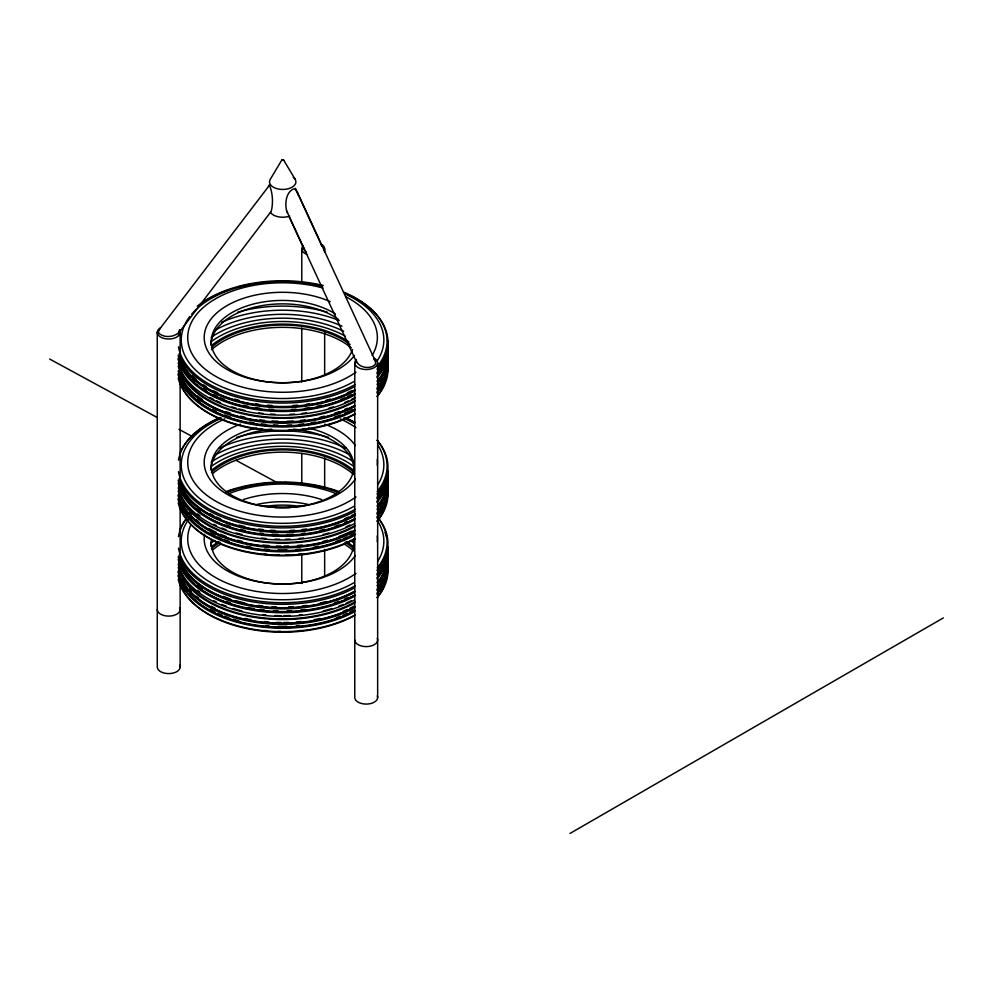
<?xml version="1.0" encoding="UTF-8"?>
<svg xmlns="http://www.w3.org/2000/svg" width="993" height="993" viewBox="0 0 993 993"><rect width="100%" height="100%" fill="white"/><g stroke="black" fill="none" stroke-linecap="round" stroke-linejoin="round"><path stroke-width="1.49" d="M356.202 359.565C356.785 367.733 371.531 370.315 375.751 363.674L375.217 360.732L297.379 192.394L295.107 189.241L293.605 188.893C285.885 192.344 284.83 203.441 286.605 210.826L356.735 362.507M158.781 330.16L158.508 332.829C163.634 338.29 174.135 337.297 179.274 332.245L271.238 211.298C273.348 202.957 272.703 193.201 269.5 185.207L158.781 330.16L159.985 328.882M179.274 332.245L179.547 329.577M281.925 159.823L283.564 160.084L281.925 159.823L270.555 178.864A13.207 7.621 0 0 0 284.333 189.39A13.207 7.621 0 0 0 293.245 177.238M268.482 186.175L268.954 185.244M569.957 833.475L943.35 617.894M49.65 359.044L157.155 417.457M178.939 429.286L192.543 436.672M236.086 460.33L278.276 483.243M306.44 252.532L304.367 249.839L288.963 216.313M373.976 359.305L375.217 360.732M283.502 159.836L294.946 178.963M321.136 244.576L321.906 246.041L295.355 188.26M286.605 210.826L287.585 212.787M297.379 192.394L297.999 194.988M304.193 248.238L304.367 249.839M377.65 362.904L377.65 697.496M354.774 362.904L354.774 697.496A11.444 6.603 0 0 0 367.708 704.037A11.444 6.603 0 0 0 377.266 695.783M324.661 248.908L324.661 251.999M324.661 332.543L324.661 374.373M324.661 458.021L324.661 487.451M324.661 549.402L324.661 575.741M301.773 248.908L301.773 282.98M301.773 327.901L301.773 382.119M301.773 453.367L301.773 484.348M301.773 554.057L301.773 583.487A11.444 6.603 0 0 1 302.17 581.774M180.143 332.407L180.143 666.986M157.266 332.407L157.266 666.986A11.444 6.603 0 0 0 170.2 673.539A11.444 6.603 0 0 0 179.758 665.273M377.266 638.288A11.444 6.603 0 0 1 367.708 646.555A11.444 6.603 0 0 1 354.774 640.001M179.758 607.79A11.444 6.603 0 0 1 170.2 616.045A11.444 6.603 0 0 1 157.266 609.491M179.758 330.694A11.444 6.603 0 0 1 165.744 338.787A11.444 6.603 0 0 1 160.618 327.727M321.31 244.228A11.444 6.603 0 0 1 324.277 250.608M307.495 254.618A11.444 6.603 0 0 1 303.312 245.594M374.299 358.237A11.444 6.603 0 0 1 374.982 367.162A11.444 6.603 0 0 1 359.652 368.316A11.444 6.603 0 0 1 356.301 359.603M387.953 475.461A105.407 60.858 0 0 1 377.067 502.396M354.613 519.873A105.407 60.858 0 0 1 248.833 533.117A105.407 60.858 0 0 1 178.591 485.565M382.615 492.292A104.228 60.176 0 0 1 378.842 498.486M355.035 518.694A104.228 60.176 0 0 1 182.464 492.292M181.868 491.038A104.228 60.176 0 0 1 180.205 486.868M347.351 521.449A104.228 60.176 0 0 1 344.621 522.666M338.998 524.912A104.228 60.176 0 0 1 334.653 526.439M324.661 529.368A104.228 60.176 0 0 1 320.18 530.436M305.124 533.067A104.228 60.176 0 0 1 302.157 533.427M293.121 534.184A104.228 60.176 0 0 1 287.064 534.445M278.028 534.445A104.228 60.176 0 0 1 271.97 534.184M262.922 533.427A104.228 60.176 0 0 1 259.955 533.067M244.899 530.436A104.228 60.176 0 0 1 240.43 529.368M230.426 526.439A104.228 60.176 0 0 1 226.081 524.912M199.854 510.961A104.228 60.176 0 0 1 197.52 509.136M382.615 488.419A104.228 60.176 0 0 1 377.936 495.83M355.035 514.833A104.228 60.176 0 0 1 182.464 488.419M181.868 487.166A104.228 60.176 0 0 1 180.205 482.995M355.035 513.691A104.228 60.176 0 0 1 351.286 515.69M348.68 516.968A104.228 60.176 0 0 1 344.621 518.793M306.601 529.008A104.228 60.176 0 0 1 302.157 529.554M294.636 530.225A104.228 60.176 0 0 1 290.093 530.473M274.999 530.473A104.228 60.176 0 0 1 270.456 530.225M262.922 529.554A104.228 60.176 0 0 1 258.478 529.008M244.899 526.575A104.228 60.176 0 0 1 238.953 525.123M220.458 518.793A104.228 60.176 0 0 1 216.4 516.968M213.793 515.69A104.228 60.176 0 0 1 210.044 513.691M355.978 496.972A94.819 54.739 0 0 1 214.488 500.46A94.819 54.739 0 0 1 224.815 418.922M340.264 418.922A94.819 54.739 0 0 1 355.978 427.722M377.228 459.498A94.819 54.739 0 0 1 377.228 465.196M377.067 440.11A105.407 60.858 0 0 1 377.067 493.968M354.613 511.445A105.407 60.858 0 0 1 250.025 524.925A105.407 60.858 0 0 1 179.038 478.576M179.547 454.086A105.407 60.858 0 0 1 208.009 424.011M209.225 423.316A105.407 60.858 0 0 1 219.763 418.152M345.328 418.152A105.407 60.858 0 0 1 354.613 422.633M355.357 479.048A78.348 45.231 0 0 1 232.61 497.208A78.348 45.231 0 0 1 240.467 424.197M324.624 424.197A78.348 45.231 0 0 1 355.357 445.646M349.995 524.974A104.228 60.176 0 0 1 345.998 526.849M329.031 532.968A104.228 60.176 0 0 1 323.172 534.519M303.647 538.032A104.228 60.176 0 0 1 299.166 538.504M290.093 539.125A104.228 60.176 0 0 1 285.55 539.249M279.529 539.249A104.228 60.176 0 0 1 274.999 539.125M265.925 538.504A104.228 60.176 0 0 1 261.432 538.032M241.907 534.519A104.228 60.176 0 0 1 236.061 532.968M226.081 529.691A104.228 60.176 0 0 1 221.849 528.028M216.4 525.607A104.228 60.176 0 0 1 213.793 524.329M199.854 515.739A104.228 60.176 0 0 1 197.52 513.915M383.521 511.072A104.538 60.35 0 0 1 377.278 520.965M355.258 538.814A104.538 60.35 0 0 1 181.57 511.072M387.084 495.445A104.538 60.35 0 0 1 386.612 501.167M383.224 502.644A104.228 60.176 0 0 1 377.936 511.308M355.035 530.299A104.228 60.176 0 0 1 181.868 502.644M387.953 487.066A105.407 60.858 0 0 1 377.067 514.002M354.613 531.478A105.407 60.858 0 0 1 247.642 544.487A105.407 60.858 0 0 1 178.206 495.73M383.224 506.504A104.228 60.176 0 0 1 377.936 515.181M355.035 534.172A104.228 60.176 0 0 1 189.067 517.564M187.143 515.181A104.228 60.176 0 0 1 181.868 506.504M301.189 554.032A101.311 58.488 0 0 1 298.099 554.342M288.752 554.926A101.311 58.488 0 0 1 285.636 555.013M279.443 555.013A101.311 58.488 0 0 1 276.339 554.926M266.993 554.342A101.311 58.488 0 0 1 263.902 554.032M387.953 479.098A105.407 60.858 0 0 1 377.067 506.033M354.613 523.51A105.407 60.858 0 0 1 247.642 536.53A105.407 60.858 0 0 1 178.206 487.762M387.953 490.939A105.407 60.858 0 0 1 377.067 517.862M354.613 535.339A105.407 60.858 0 0 1 247.642 548.359A105.407 60.858 0 0 1 178.206 499.603M387.953 494.353A105.407 60.858 0 0 1 377.067 521.275M354.613 538.752A105.407 60.858 0 0 1 247.642 551.773A105.407 60.858 0 0 1 178.206 503.017M211 469.987A71.546 41.309 0 0 1 271.648 429.175M293.431 429.175A71.546 41.309 0 0 1 354.079 469.987M387.953 474.319A105.407 60.858 0 0 1 377.067 501.254M354.613 518.731A105.407 60.858 0 0 1 247.642 531.751A105.407 60.858 0 0 1 178.206 482.983M387.953 471.588A105.407 60.858 0 0 1 377.067 498.523M354.613 516A105.407 60.858 0 0 1 247.642 529.021A105.407 60.858 0 0 1 178.206 480.252M387.953 470.459A105.407 60.858 0 0 1 377.067 497.381M354.613 514.858A105.407 60.858 0 0 1 248.833 528.115A105.407 60.858 0 0 1 178.591 480.562M353.818 533.713A104.228 60.176 0 0 1 349.995 535.674M347.351 536.928A104.228 60.176 0 0 1 343.243 538.715M340.425 539.844A104.228 60.176 0 0 1 336.118 541.421M318.679 546.237A104.228 60.176 0 0 1 314.111 547.143M300.668 549.055A104.228 60.176 0 0 1 296.15 549.464M287.064 549.911A104.228 60.176 0 0 1 278.028 549.911M268.942 549.464A104.228 60.176 0 0 1 264.423 549.055M250.968 547.143A104.228 60.176 0 0 1 246.413 546.237M228.973 541.421A104.228 60.176 0 0 1 224.654 539.844M221.849 538.715A104.228 60.176 0 0 1 217.74 536.928M215.084 535.674A104.228 60.176 0 0 1 210.044 533.03M191.165 518.756A104.228 60.176 0 0 1 189.067 516.422M387.953 489.797A105.407 60.858 0 0 1 377.067 516.732M354.613 534.209A105.407 60.858 0 0 1 247.642 547.217A105.407 60.858 0 0 1 178.206 498.461M387.829 479.408A105.407 60.858 0 0 1 377.067 509.223M354.613 526.7A105.407 60.858 0 0 1 247.642 539.708A105.407 60.858 0 0 1 178.206 490.952M308.376 428.07A71.285 41.16 0 0 1 339.42 491.25A71.285 41.16 0 0 1 225.672 491.25A71.285 41.16 0 0 1 256.715 428.07M387.953 485.925A105.407 60.858 0 0 1 377.067 512.86M354.613 530.336A105.407 60.858 0 0 1 247.642 543.357A105.407 60.858 0 0 1 178.206 494.588M377.278 440.42A104.538 60.35 0 0 1 377.278 491.461M355.258 509.31A104.538 60.35 0 0 1 246.376 522.566A104.538 60.35 0 0 1 178.479 471.663M178.479 460.218A104.538 60.35 0 0 1 220.272 417.457M344.807 417.457A104.538 60.35 0 0 1 355.258 422.584M377.75 444.852A101.311 58.488 0 0 1 377.75 484.832M354.178 506.207A101.311 58.488 0 0 1 206.085 503.215A101.311 58.488 0 0 1 221.576 418.127M343.504 418.127A101.311 58.488 0 0 1 354.178 423.477M386.749 483.703A104.228 60.176 0 0 1 377.936 506.529M355.035 525.52A104.228 60.176 0 0 1 250.013 539.46A104.228 60.176 0 0 1 179.758 492.28M211.224 462.03A93.64 54.069 0 0 1 353.856 462.03M210.95 466.722A90.239 52.095 0 0 1 354.129 466.722M211.484 472.283A84.455 48.756 0 0 1 353.595 472.283M212.589 473.587A84.455 48.756 0 0 1 353.595 474.555M211.608 470.235A86.59 49.985 0 0 1 353.483 470.235M351.286 531.156A104.228 60.176 0 0 1 338.998 536.518M327.578 540.192A104.228 60.176 0 0 1 323.172 541.346M302.157 545.033A104.228 60.176 0 0 1 297.652 545.467M288.578 546.001A104.228 60.176 0 0 1 284.048 546.1M281.044 546.1A104.228 60.176 0 0 1 276.513 546.001M268.942 545.591A104.228 60.176 0 0 1 262.922 545.033M241.907 541.346A104.228 60.176 0 0 1 237.501 540.192M226.081 536.518A104.228 60.176 0 0 1 220.458 534.271M216.4 532.434A104.228 60.176 0 0 1 208.84 528.475M198.674 521.66A104.228 60.176 0 0 1 196.403 519.811M191.165 514.883A104.228 60.176 0 0 1 189.067 512.562M215.456 454.806A96.569 55.757 0 0 1 349.635 454.806M219.006 448.377A98.816 57.048 0 0 1 346.073 448.377M236.471 437.392A100.219 57.867 0 0 1 328.621 437.392M387.953 350.641A105.407 60.858 0 0 1 377.067 377.576M354.613 395.04A105.407 60.858 0 0 1 247.642 408.061A105.407 60.858 0 0 1 178.206 359.305M382.615 367.472A104.228 60.176 0 0 1 377.936 374.882M355.035 393.873A104.228 60.176 0 0 1 182.464 367.472M351.286 394.73A104.228 60.176 0 0 1 347.351 396.629M344.621 397.833A104.228 60.176 0 0 1 340.425 399.546M321.682 405.268A104.228 60.176 0 0 1 317.164 406.261M309.518 407.626A104.228 60.176 0 0 1 305.124 408.247M296.15 409.166A104.228 60.176 0 0 1 291.607 409.451M273.485 409.451A104.228 60.176 0 0 1 268.942 409.166M259.955 408.247A104.228 60.176 0 0 1 255.561 407.626M247.927 406.261A104.228 60.176 0 0 1 243.397 405.268M224.654 399.546A104.228 60.176 0 0 1 220.458 397.833M217.74 396.629A104.228 60.176 0 0 1 213.793 394.73M206.159 390.448A104.228 60.176 0 0 1 203.553 388.76M194.268 381.498A104.228 60.176 0 0 1 192.27 379.587M383.224 362.346A104.228 60.176 0 0 1 377.936 371.01M355.035 390.001A104.228 60.176 0 0 1 181.868 362.346M351.286 390.87A104.228 60.176 0 0 1 347.351 392.769M330.458 399.074A104.228 60.176 0 0 1 326.126 400.291M309.518 403.754A104.228 60.176 0 0 1 306.601 404.188M297.652 405.169A104.228 60.176 0 0 1 293.121 405.504M271.97 405.504A104.228 60.176 0 0 1 267.427 405.169M258.478 404.188A104.228 60.176 0 0 1 255.561 403.754M238.953 400.291A104.228 60.176 0 0 1 234.621 399.074M217.74 392.769A104.228 60.176 0 0 1 213.793 390.87M206.159 386.575A104.228 60.176 0 0 1 203.553 384.899M196.403 379.512A104.228 60.176 0 0 1 192.27 375.726M183.829 364.965A104.228 60.176 0 0 1 182.464 362.457M345.75 296.721A94.819 54.739 0 0 1 372.152 355.42M355.978 372.152A94.819 54.739 0 0 1 228.7 382.59A94.819 54.739 0 0 1 200.4 310.188A94.819 54.739 0 0 1 323.097 288.044M359.789 300.817A105.407 60.858 0 0 1 377.067 369.148M354.613 386.625A105.407 60.858 0 0 1 250.025 400.105A105.407 60.858 0 0 1 179.038 353.756M201.393 303.386A105.407 60.858 0 0 1 228.365 290.018M238.469 286.94A105.407 60.858 0 0 1 252.16 283.948M255.263 283.439A105.407 60.858 0 0 1 259.694 282.806M267.254 282A105.407 60.858 0 0 1 271.846 281.677M293.233 281.677A105.407 60.858 0 0 1 297.826 282M305.385 282.806A105.407 60.858 0 0 1 309.828 283.439M312.919 283.948A105.407 60.858 0 0 1 319.076 285.14M345.328 293.332A105.407 60.858 0 0 1 357.083 299.191M354.476 355.444A78.348 45.231 0 0 1 245.693 377.439A78.348 45.231 0 0 1 216.673 313.031A78.348 45.231 0 0 1 330.235 301.636M355.035 397.51A104.228 60.176 0 0 1 351.286 399.509M348.68 400.787A104.228 60.176 0 0 1 344.621 402.612M333.276 406.845A104.228 60.176 0 0 1 329.031 408.135M306.601 412.827A104.228 60.176 0 0 1 302.157 413.386M294.636 414.056A104.228 60.176 0 0 1 290.093 414.304M274.999 414.304A104.228 60.176 0 0 1 270.456 414.056M262.922 413.386A104.228 60.176 0 0 1 258.478 412.827M244.899 410.394A104.228 60.176 0 0 1 238.953 408.942M236.061 408.135A104.228 60.176 0 0 1 231.803 406.845M220.458 402.612A104.228 60.176 0 0 1 216.4 400.787M213.793 399.509A104.228 60.176 0 0 1 210.044 397.51M383.521 386.24A104.538 60.35 0 0 1 377.278 396.145M355.258 413.982A104.538 60.35 0 0 1 181.57 386.24M387.084 370.625A104.538 60.35 0 0 1 386.612 376.347M382.615 379.078A104.228 60.176 0 0 1 378.842 385.272M355.035 405.479A104.228 60.176 0 0 1 182.464 379.078M181.868 377.824A104.228 60.176 0 0 1 180.205 373.653M387.953 362.246A105.407 60.858 0 0 1 377.067 389.182M354.613 406.646A105.407 60.858 0 0 1 247.642 419.667A105.407 60.858 0 0 1 178.206 370.91M382.615 382.938A104.228 60.176 0 0 1 378.842 389.144M355.035 409.352A104.228 60.176 0 0 1 182.464 382.938M181.868 381.684A104.228 60.176 0 0 1 180.205 377.514M305.757 428.653A101.311 58.488 0 0 1 302.716 429.038M291.868 429.969A101.311 58.488 0 0 1 288.752 430.106M262.363 429.038A101.311 58.488 0 0 1 259.322 428.653M387.953 354.278A105.407 60.858 0 0 1 377.067 381.213M354.613 398.689A105.407 60.858 0 0 1 247.642 411.698A105.407 60.858 0 0 1 178.206 362.941M387.953 366.107A105.407 60.858 0 0 1 377.067 393.042M354.613 410.519A105.407 60.858 0 0 1 247.642 423.539A105.407 60.858 0 0 1 178.206 374.783M387.953 369.52A105.407 60.858 0 0 1 377.067 396.455M354.613 413.932A105.407 60.858 0 0 1 247.642 426.953A105.407 60.858 0 0 1 178.206 378.196M211 345.167A71.546 41.309 0 0 1 258.652 306.241A71.546 41.309 0 0 1 338.129 319.175M387.953 349.499A105.407 60.858 0 0 1 377.067 376.434M354.613 393.911A105.407 60.858 0 0 1 247.642 406.919A105.407 60.858 0 0 1 178.206 358.163M387.953 346.768A105.407 60.858 0 0 1 377.067 373.703M354.613 391.18A105.407 60.858 0 0 1 247.642 404.188A105.407 60.858 0 0 1 178.206 355.432M387.481 339.854A105.407 60.858 0 0 1 377.067 372.561M354.613 390.038A105.407 60.858 0 0 1 248.833 403.295A105.407 60.858 0 0 1 178.591 355.73M352.565 409.55A104.228 60.176 0 0 1 344.621 413.311M340.425 415.024A104.228 60.176 0 0 1 334.653 417.085M315.637 422.037A104.228 60.176 0 0 1 311.057 422.857M303.647 423.899A104.228 60.176 0 0 1 299.166 424.383M291.607 424.93A104.228 60.176 0 0 1 287.064 425.091M278.028 425.091A104.228 60.176 0 0 1 273.485 424.93M265.925 424.383A104.228 60.176 0 0 1 261.432 423.899M254.034 422.857A104.228 60.176 0 0 1 249.442 422.037M230.426 417.085A104.228 60.176 0 0 1 224.654 415.024M216.4 411.487A104.228 60.176 0 0 1 212.527 409.55M199.854 401.606A104.228 60.176 0 0 1 197.52 399.782M387.953 364.977A105.407 60.858 0 0 1 377.067 391.912M354.613 409.377A105.407 60.858 0 0 1 247.642 422.397A105.407 60.858 0 0 1 178.206 373.641M387.829 354.588A105.407 60.858 0 0 1 377.067 384.403M354.613 401.867A105.407 60.858 0 0 1 247.642 414.888A105.407 60.858 0 0 1 178.206 366.132M352.453 349.648A71.285 41.16 0 0 1 254.109 379.351A71.285 41.16 0 0 1 224.679 317.561A71.285 41.16 0 0 1 335.51 314.061M387.953 361.104A105.407 60.858 0 0 1 377.067 388.04M354.613 405.516A105.407 60.858 0 0 1 248.833 418.761A105.407 60.858 0 0 1 178.591 371.208M343.417 292.054A104.538 60.35 0 0 1 377.278 366.64M355.258 384.477A104.538 60.35 0 0 1 246.376 397.746A104.538 60.35 0 0 1 178.479 346.842M178.479 335.398A104.538 60.35 0 0 1 179.894 329.676M197.272 306.204A104.538 60.35 0 0 1 323.296 285.537M344.919 293.928A101.311 58.488 0 0 1 376.968 361.216M354.178 381.386A101.311 58.488 0 0 1 231.89 390.671A101.311 58.488 0 0 1 184.686 324.885M185.269 323.668A101.311 58.488 0 0 1 189.812 316.457M191.686 314.136A101.311 58.488 0 0 1 322.03 286.158M386.749 358.883A104.228 60.176 0 0 1 377.936 381.709M355.035 400.7A104.228 60.176 0 0 1 250.013 414.64A104.228 60.176 0 0 1 179.758 367.46M211.484 347.451A84.455 48.756 0 0 1 350.157 344.583M211.484 349.735A84.455 48.756 0 0 1 351.348 347.811M211.608 345.415A86.59 49.985 0 0 1 348.853 341.94M210.95 341.902A90.239 52.095 0 0 1 345.154 336.093M347.351 408.235A104.228 60.176 0 0 1 344.621 409.439M338.998 411.685A104.228 60.176 0 0 1 334.653 413.225M324.661 416.154A104.228 60.176 0 0 1 320.18 417.221M305.124 419.853A104.228 60.176 0 0 1 300.668 420.362M293.121 420.97A104.228 60.176 0 0 1 287.064 421.231M278.028 421.231A104.228 60.176 0 0 1 271.97 420.97M264.423 420.362A104.228 60.176 0 0 1 259.955 419.853M244.899 417.221A104.228 60.176 0 0 1 240.43 416.154M230.426 413.225A104.228 60.176 0 0 1 226.081 411.685M202.299 399.509A104.228 60.176 0 0 1 197.52 395.922M211.224 337.21A93.64 54.069 0 0 1 343.64 331.277M215.456 329.974A96.569 55.757 0 0 1 342.002 326.151M221.7 322.303A98.816 57.048 0 0 1 339.196 320.516M237.848 312.174A100.219 57.867 0 0 1 327.243 312.174M387.953 551.885A105.407 60.858 0 0 1 377.067 578.807M354.613 596.284A105.407 60.858 0 0 1 248.833 609.541A105.407 60.858 0 0 1 178.591 561.988M382.615 568.716A104.228 60.176 0 0 1 378.842 574.91M355.035 595.117A104.228 60.176 0 0 1 182.464 568.716M181.868 567.462A104.228 60.176 0 0 1 180.205 563.292M347.351 597.873A104.228 60.176 0 0 1 344.621 599.077M338.998 601.324A104.228 60.176 0 0 1 334.653 602.863M305.124 609.491A104.228 60.176 0 0 1 300.668 610M291.607 610.695A104.228 60.176 0 0 1 287.064 610.869M278.028 610.869A104.228 60.176 0 0 1 273.485 610.695M264.423 610A104.228 60.176 0 0 1 259.955 609.491M254.034 608.622A104.228 60.176 0 0 1 247.927 607.505M230.426 602.863A104.228 60.176 0 0 1 226.081 601.324M202.299 589.147A104.228 60.176 0 0 1 197.52 585.56M382.615 564.843A104.228 60.176 0 0 1 378.842 571.037M355.035 591.245A104.228 60.176 0 0 1 182.464 564.843M181.868 563.59A104.228 60.176 0 0 1 180.205 559.419M326.126 601.535A104.228 60.176 0 0 1 320.18 602.987M306.601 605.432A104.228 60.176 0 0 1 302.157 605.978M293.121 606.748A104.228 60.176 0 0 1 288.578 606.946M276.513 606.946A104.228 60.176 0 0 1 271.97 606.748M262.922 605.978A104.228 60.176 0 0 1 258.478 605.432M244.899 602.987A104.228 60.176 0 0 1 236.061 600.74M230.426 598.99A104.228 60.176 0 0 1 223.239 596.371M355.978 573.395A94.819 54.739 0 0 1 239.313 587.496A94.819 54.739 0 0 1 190.954 524.602M229.147 493.533A94.819 54.739 0 0 1 335.932 493.533M377.228 535.922A94.819 54.739 0 0 1 377.228 541.619M379.016 518.942A105.407 60.858 0 0 1 377.067 570.392M354.613 587.868A105.407 60.858 0 0 1 250.025 601.348A105.407 60.858 0 0 1 179.038 555M179.547 530.51A105.407 60.858 0 0 1 186.063 518.942M229.842 490.753A105.407 60.858 0 0 1 234.087 489.412M241.448 487.414A105.407 60.858 0 0 1 255.263 484.683M262.698 483.69A105.407 60.858 0 0 1 267.254 483.243M276.439 482.71A105.407 60.858 0 0 1 281.019 482.61M284.06 482.61A105.407 60.858 0 0 1 288.64 482.71M297.826 483.243A105.407 60.858 0 0 1 302.381 483.69M309.828 484.683A105.407 60.858 0 0 1 323.631 487.414M331.004 489.412A105.407 60.858 0 0 1 335.249 490.753M351.286 600.753A104.228 60.176 0 0 1 345.998 603.26M343.243 604.439A104.228 60.176 0 0 1 338.998 606.102M331.873 608.535A104.228 60.176 0 0 1 323.172 610.943M302.157 614.63A104.228 60.176 0 0 1 299.166 614.928M290.093 615.548A104.228 60.176 0 0 1 284.048 615.697M281.044 615.697A104.228 60.176 0 0 1 274.999 615.548M265.925 614.928A104.228 60.176 0 0 1 262.922 614.63M241.907 610.943A104.228 60.176 0 0 1 233.206 608.535M226.081 606.102A104.228 60.176 0 0 1 221.849 604.439M216.4 602.031A104.228 60.176 0 0 1 213.793 600.753M199.854 592.151A104.228 60.176 0 0 1 197.52 590.339M386.811 576.151A104.538 60.35 0 0 1 385.632 581.886M383.521 587.484A104.538 60.35 0 0 1 377.278 597.389M355.258 615.226A104.538 60.35 0 0 1 181.57 587.484M383.224 579.068A104.228 60.176 0 0 1 377.936 587.732M355.035 606.723A104.228 60.176 0 0 1 189.067 590.115M187.143 587.732A104.228 60.176 0 0 1 181.868 579.068M387.953 563.49A105.407 60.858 0 0 1 377.067 590.413M354.613 607.89A105.407 60.858 0 0 1 247.642 620.91A105.407 60.858 0 0 1 178.206 572.154M383.224 582.928A104.228 60.176 0 0 1 377.936 591.605M355.035 610.596A104.228 60.176 0 0 1 189.067 593.988M187.143 591.605A104.228 60.176 0 0 1 181.868 582.928M301.189 630.456A101.311 58.488 0 0 1 298.099 630.766M280.994 631.449A101.311 58.488 0 0 1 277.891 631.399M266.993 630.766A101.311 58.488 0 0 1 263.902 630.456M387.953 555.521A105.407 60.858 0 0 1 377.067 582.457M354.613 599.933A105.407 60.858 0 0 1 247.642 612.942A105.407 60.858 0 0 1 178.206 564.185M387.953 567.351A105.407 60.858 0 0 1 377.067 594.286M354.613 611.762A105.407 60.858 0 0 1 247.642 624.783A105.407 60.858 0 0 1 178.206 576.014M387.953 570.764A105.407 60.858 0 0 1 377.067 597.699M354.613 615.176A105.407 60.858 0 0 1 247.642 628.197A105.407 60.858 0 0 1 178.206 579.428M211 546.411A71.546 41.309 0 0 1 211.956 539.683M264.026 506.517A71.546 41.309 0 0 1 301.053 506.517M353.123 539.683A71.546 41.309 0 0 1 354.079 546.411M387.953 550.743A105.407 60.858 0 0 1 377.067 577.678M354.613 595.155A105.407 60.858 0 0 1 247.642 608.163A105.407 60.858 0 0 1 178.206 559.407M387.953 548.012A105.407 60.858 0 0 1 377.067 574.947M354.613 592.424A105.407 60.858 0 0 1 247.642 605.432A105.407 60.858 0 0 1 178.206 556.676M387.953 546.87A105.407 60.858 0 0 1 377.067 573.805M354.613 591.282A105.407 60.858 0 0 1 248.833 604.538A105.407 60.858 0 0 1 178.591 556.974M384.974 532.521A105.407 60.858 0 0 1 386.873 538.206M353.818 610.124A104.228 60.176 0 0 1 349.995 612.098M347.351 613.351A104.228 60.176 0 0 1 343.243 615.139M340.425 616.268A104.228 60.176 0 0 1 336.118 617.845M299.166 625.627A104.228 60.176 0 0 1 296.15 625.875M287.064 626.335A104.228 60.176 0 0 1 278.028 626.335M268.942 625.875A104.228 60.176 0 0 1 265.925 625.627M238.953 620.886A104.228 60.176 0 0 1 233.206 619.222M228.973 617.845A104.228 60.176 0 0 1 224.654 616.268M221.849 615.139A104.228 60.176 0 0 1 217.74 613.351M215.084 612.098A104.228 60.176 0 0 1 210.044 609.454M387.953 566.221A105.407 60.858 0 0 1 377.067 593.144M354.613 610.621A105.407 60.858 0 0 1 247.642 623.641A105.407 60.858 0 0 1 178.206 574.885M387.829 555.832A105.407 60.858 0 0 1 377.067 585.634M354.613 603.111A105.407 60.858 0 0 1 247.642 616.132A105.407 60.858 0 0 1 178.206 567.375M387.953 562.348A105.407 60.858 0 0 1 377.067 589.283M354.613 606.76A105.407 60.858 0 0 1 247.642 619.769A105.407 60.858 0 0 1 178.206 571.012M378.221 518.048A104.538 60.35 0 0 1 377.278 567.884M355.258 585.721A104.538 60.35 0 0 1 246.376 598.99A104.538 60.35 0 0 1 178.479 548.086M178.479 536.642A104.538 60.35 0 0 1 186.87 518.048M225.92 491.634A104.538 60.35 0 0 1 339.159 491.634M377.75 521.275A101.311 58.488 0 0 1 377.75 561.256M354.178 582.618A101.311 58.488 0 0 1 227.186 590.252A101.311 58.488 0 0 1 188.111 520.071M225.907 492.764A101.311 58.488 0 0 1 339.172 492.764M386.749 560.126A104.228 60.176 0 0 1 377.936 582.953M355.035 601.944A104.228 60.176 0 0 1 250.013 615.883A104.228 60.176 0 0 1 179.758 568.704M355.357 555.472A78.348 45.231 0 0 1 264.064 582.73A78.348 45.231 0 0 1 204.57 534.346M243.372 499.591A78.348 45.231 0 0 1 321.72 499.591M353.483 538.827A71.285 41.16 0 0 1 283.713 584.008A71.285 41.16 0 0 1 211.41 540.167M256.715 504.494A71.285 41.16 0 0 1 308.376 504.494M210.95 543.134A90.239 52.095 0 0 1 214.711 540.49M350.368 540.49A90.239 52.095 0 0 1 354.129 543.134M211.484 548.695A84.455 48.756 0 0 1 220.074 542.24M345.018 542.24A84.455 48.756 0 0 1 353.595 548.695M212.589 550.01A84.455 48.756 0 0 1 221.439 543.668M343.652 543.668A84.455 48.756 0 0 1 353.595 550.978M211.608 546.659A86.59 49.985 0 0 1 218.721 541.533M346.358 541.533A86.59 49.985 0 0 1 353.483 546.659M353.818 606.264A104.228 60.176 0 0 1 349.995 608.225M347.351 609.479A104.228 60.176 0 0 1 343.243 611.266M320.18 618.465A104.228 60.176 0 0 1 314.111 619.694M300.668 621.606A104.228 60.176 0 0 1 296.15 622.015M288.578 622.425A104.228 60.176 0 0 1 284.048 622.524M281.044 622.524A104.228 60.176 0 0 1 276.513 622.425M268.942 622.015A104.228 60.176 0 0 1 264.423 621.606M250.968 619.694A104.228 60.176 0 0 1 244.899 618.465M215.084 608.225A104.228 60.176 0 0 1 211.273 606.264M198.674 598.084A104.228 60.176 0 0 1 196.403 596.234M191.165 591.307A104.228 60.176 0 0 1 189.067 588.986M274.862 507.51A100.219 57.867 0 0 1 290.229 507.51M289.72 216.077A13.207 7.621 0 0 1 270.481 212.49"/></g></svg>
